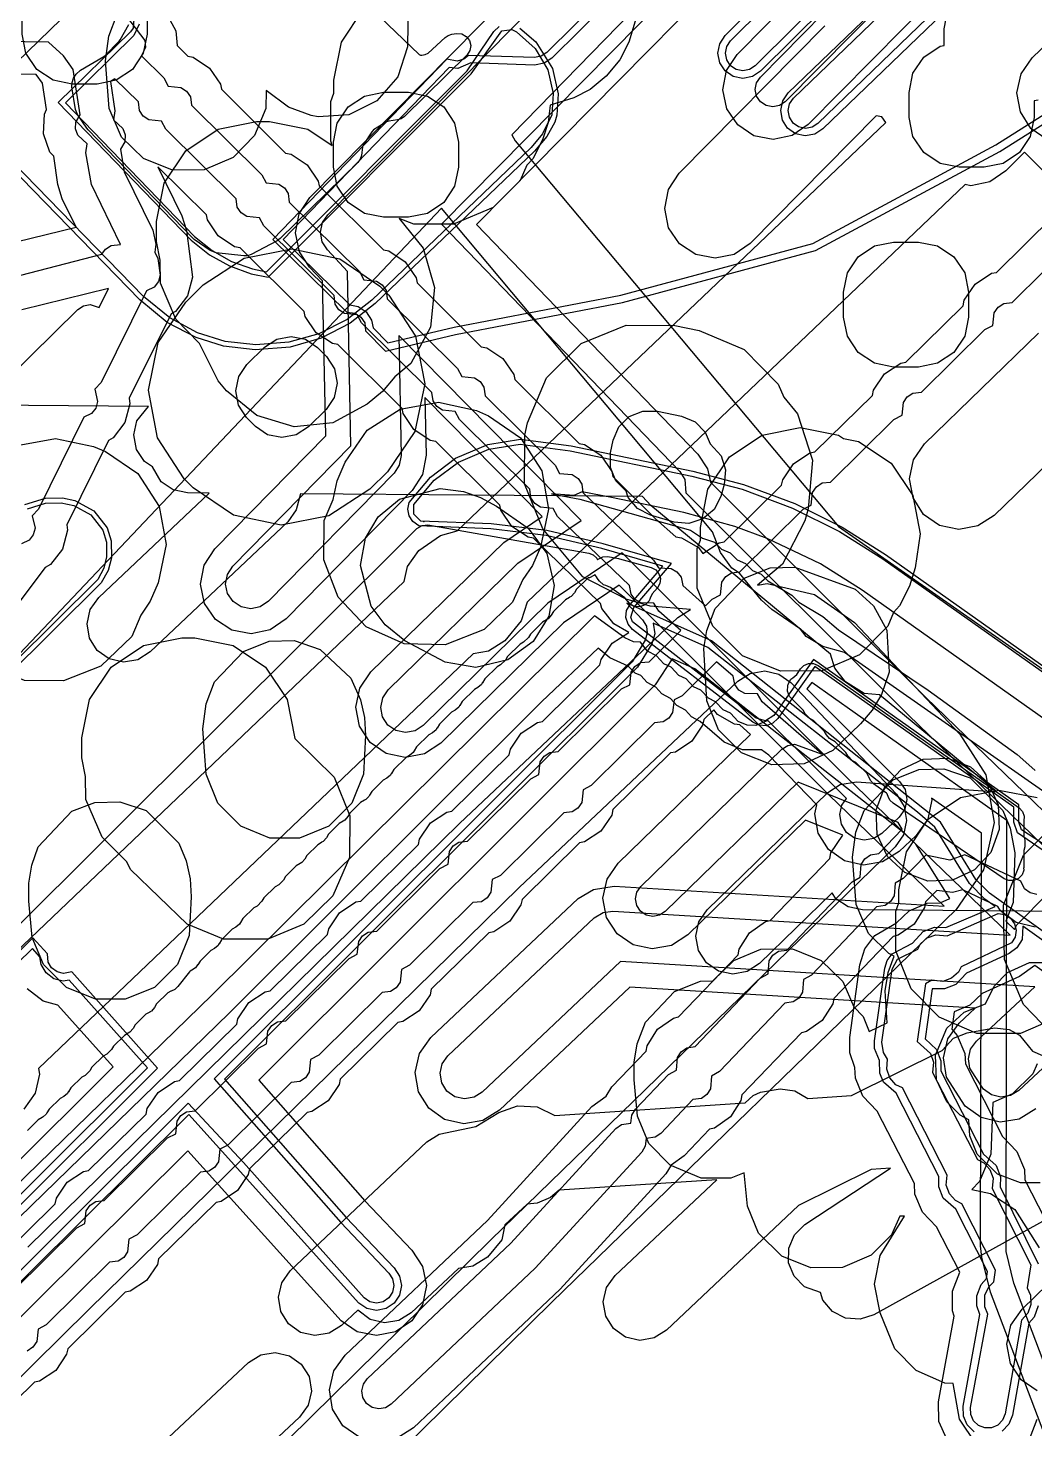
# Model space of a CAD drawing. Header units: metres. Extents: x -2677 to -840, y 169 to 1487.
# Drawn here: x -2074.2 to -2033.9, y 435 to 491.1 of the extents above; entities that cross this region are included whole.
import ezdxf

# ---------------------------------------------------------------- set-up
doc = ezdxf.new("R2010")
doc.units = ezdxf.units.M
for name, color, linetype in [('AI_GREENING_EXCLUSIONS', 1, 'Continuous'), ('AI_GREENING_LAWN', 82, 'Continuous'), ('AI_GREENING_REJECTED', 6, 'Continuous')]:
    doc.layers.add(name, color=color, linetype=linetype)

msp = doc.modelspace()

# ---------------------------------------------------------------- linework, layer by layer
at = {"layer": 'AI_GREENING_EXCLUSIONS'}
for points in [[(-2054.558, 491.052), (-2053.909, 490.501), (-2053.244, 489.434), (-2053.017, 488.412), (-2053.067, 487.561), (-2053.145, 487.281), (-2053.472, 486.711), (-2053.961, 486.122), (-2060.343, 480.018), (-2061.344, 479.231), (-2062.506, 478.632), (-2063.741, 478.276), (-2065.143, 478.165), (-2066.409, 478.317), (-2067.507, 478.658), (-2068.661, 479.267), (-2069.754, 480.165), (-2080.195, 490.888), (-2103.133, 514.133)], [(-2030.941, 511.329), (-2054.872, 486.774), (-2054.743, 486.541), (-2041.796, 471.094), (-2013.255, 451.152), (-2012.295, 450.651), (-2012.077, 450.359), (-2009.747, 448.689), (-2009.402, 448.577), (-2008.585, 447.788), (-2001.894, 442.821), (-2000.994, 442.299), (-2000.814, 442.037), (-1980.006, 427.704)], [(-2030.941, 511.329), (-2054.872, 486.774), (-2054.743, 486.541), (-2041.796, 471.094), (-2013.255, 451.152), (-2012.295, 450.651), (-2012.077, 450.359), (-2009.747, 448.689), (-2009.402, 448.577), (-2008.585, 447.788), (-2001.894, 442.821), (-2000.994, 442.299), (-2000.814, 442.037), (-1980.006, 427.704)], [(-2033.899, 447.785), (-2034.563, 447.375), (-2035.333, 447.25), (-2036.093, 447.43), (-2036.725, 447.887), (-2037.475, 449.054), (-2037.599, 449.825), (-2037.42, 450.584), (-2036.963, 451.217), (-2036.327, 451.809), (-2050.151, 452.65), (-2055.369, 447.725), (-2056.03, 447.311), (-2056.8, 447.181), (-2057.561, 447.355), (-2058.197, 447.807), (-2058.611, 448.468), (-2058.741, 449.238), (-2058.567, 449.998), (-2058.115, 450.634), (-2052.22, 456.197), (-2051.606, 456.568), (-2050.772, 456.696), (-2037.567, 455.892), (-2042.168, 460.343), (-2050.58, 468.747), (-2052.801, 467.245), (-2057.719, 462.419), (-2058.371, 461.992), (-2059.138, 461.847), (-2059.902, 462.006), (-2060.547, 462.446), (-2060.974, 463.098), (-2061.119, 463.865), (-2060.96, 464.629), (-2060.52, 465.274), (-2055.192, 470.457), (-2053.658, 471.494), (-2058.352, 476.254), (-2058.307, 473.947), (-2058.451, 473.181), (-2058.451, 473.181), (-2058.865, 472.541), (-2063.902, 467.402), (-2064.546, 466.962), (-2065.31, 466.802), (-2066.077, 466.947), (-2066.73, 467.374), (-2067.17, 468.018), (-2067.33, 468.782), (-2067.186, 469.549), (-2066.759, 470.202), (-2062.323, 474.728), (-2062.444, 480.934), (-2062.966, 481.472), (-2063.373, 482.088), (-2063.53, 482.852), (-2063.383, 483.619), (-2062.953, 484.27), (-2046.017, 501.43)], [(-2031.502, 451.381), (-2034.58, 448.517), (-2034.912, 448.312), (-2035.297, 448.25), (-2035.677, 448.34), (-2035.993, 448.568), (-2036.333, 449.072), (-2036.538, 449.404), (-2036.6, 449.789), (-2036.51, 450.168), (-2036.282, 450.485), (-2033.938, 452.666), (-2050.522, 453.675), (-2056.056, 448.453), (-2056.386, 448.245), (-2056.771, 448.18), (-2057.151, 448.267), (-2057.469, 448.494), (-2057.677, 448.824), (-2057.742, 449.209), (-2057.654, 449.589), (-2057.428, 449.907), (-2051.58, 455.427), (-2051.22, 455.645), (-2050.833, 455.697), (-2034.927, 454.73), (-2041.461, 461.05), (-2050.457, 470.037), (-2053.436, 468.023), (-2058.419, 463.133), (-2058.745, 462.919), (-2059.129, 462.847), (-2059.511, 462.926), (-2059.833, 463.146), (-2060.047, 463.472), (-2060.119, 463.856), (-2060.04, 464.238), (-2059.82, 464.56), (-2054.632, 469.629), (-2052.101, 471.34), (-2059.4, 478.742), (-2059.307, 473.937), (-2059.379, 473.554), (-2059.379, 473.554), (-2059.586, 473.234), (-2064.616, 468.102), (-2064.938, 467.882), (-2065.32, 467.802), (-2065.704, 467.874), (-2066.03, 468.088), (-2066.25, 468.41), (-2066.33, 468.792), (-2066.258, 469.175), (-2066.044, 469.502), (-2061.315, 474.328), (-2061.451, 481.309), (-2062.248, 482.168), (-2062.46, 482.496), (-2062.53, 482.88), (-2062.448, 483.261), (-2062.242, 483.567), (-2045.316, 500.717)], [(-2041.837, 499.247), (-2057.69, 483.195), (-2048.153, 473.302), (-2047.942, 472.974), (-2047.906, 472.437), (-2039.002, 463.541), (-2029.928, 454.764), (-1999.29, 423.868)], [(-2037.189, 497.004), (-2044.922, 489.327), (-2045.247, 489.112), (-2045.63, 489.037), (-2046.013, 489.115), (-2046.336, 489.333), (-2046.552, 489.658), (-2046.627, 490.041), (-2046.549, 490.423), (-2046.331, 490.747), (-2038.324, 498.696)], [(-2041.41, 498.256), (-2056.293, 483.187), (-2047.433, 473.996), (-2047.041, 473.41), (-2046.921, 472.866), (-2038.301, 464.254), (-2029.217, 455.468), (-1998.58, 424.572)], [(-2037.318, 497.299), (-2045.134, 489.54), (-2045.361, 489.389), (-2045.629, 489.337), (-2045.897, 489.391), (-2046.123, 489.544), (-2046.274, 489.772), (-2046.327, 490.04), (-2046.272, 490.307), (-2046.12, 490.534), (-2038.113, 498.483)], [(-2035.89, 496.243), (-2043.931, 488.101), (-2044.157, 487.948), (-2044.425, 487.893), (-2044.693, 487.944), (-2044.921, 488.095), (-2045.074, 488.321), (-2045.129, 488.588), (-2045.077, 488.857), (-2044.927, 489.085), (-2042.393, 491.651)], [(-2034.83, 494.33), (-2042.42, 487.013), (-2042.748, 486.802), (-2043.132, 486.733), (-2043.513, 486.816), (-2043.834, 487.039), (-2044.044, 487.367), (-2044.113, 487.751), (-2044.03, 488.133), (-2043.808, 488.453), (-2035.879, 496.096)], [(-2034.936, 494.644), (-2042.628, 487.229), (-2042.858, 487.081), (-2043.126, 487.033), (-2043.393, 487.091), (-2043.618, 487.247), (-2043.765, 487.477), (-2043.814, 487.746), (-2043.755, 488.013), (-2043.599, 488.237), (-2035.671, 495.88)], [(-2035.403, 494.886), (-2043.006, 487.187), (-2043.652, 486.75), (-2044.417, 486.593), (-2045.183, 486.74), (-2045.834, 487.17), (-2046.272, 487.816), (-2046.429, 488.58), (-2046.282, 489.347), (-2045.852, 489.998), (-2043.504, 492.376)], [(-2026.183, 491.888), (-2031.271, 486.982), (-2031.928, 486.561), (-2032.696, 486.423), (-2033.459, 486.589), (-2034.099, 487.034), (-2034.521, 487.691), (-2034.659, 488.459), (-2034.493, 489.221), (-2034.047, 489.862), (-2029.466, 494.279)], [(-2050.162, 493.354), (-2053.466, 490.074), (-2053.694, 489.923), (-2053.962, 489.871), (-2056.608, 489.958), (-2056.798, 489.805), (-2057.061, 489.728), (-2057.478, 489.804), (-2064.442, 482.584), (-2061.47, 479.674), (-2061.137, 479.631), (-2060.911, 479.476), (-2060.762, 479.248), (-2060.723, 478.926), (-2059.926, 478.112), (-2057.122, 478.778), (-2050.445, 480.067), (-2042.713, 482.146), (-2035.348, 486.115), (-2028.903, 490.184), (-2024.878, 493.507)], [(-2049.951, 493.141), (-2053.276, 489.84), (-2053.58, 489.645), (-2053.963, 489.571), (-2056.516, 489.655), (-2057.034, 489.43), (-2057.385, 489.468), (-2064.019, 482.59), (-2061.35, 479.976), (-2061.019, 479.906), (-2060.697, 479.686), (-2060.483, 479.359), (-2060.426, 479.052), (-2059.831, 478.443), (-2057.179, 479.073), (-2050.512, 480.359), (-2042.824, 482.426), (-2035.499, 486.375), (-2029.08, 490.428), (-2025.614, 493.288)], [(-2059.018, 492.076), (-2059.051, 490.294), (-2059.441, 489.103), (-2060.271, 488.143), (-2061.396, 487.583), (-2062.618, 487.495), (-2062.909, 487.544), (-2063.809, 487.885), (-2064.704, 488.556), (-2064.721, 487.834), (-2065.174, 486.75), (-2066.029, 485.873), (-2067.18, 485.375), (-2068.449, 485.358), (-2069.614, 485.828), (-2070.491, 486.683), (-2070.989, 487.834), (-2071.134, 489.734), (-2071.004, 490.732), (-2070.665, 491.607)], [(-2070.002, 491.406), (-2070.028, 491.048), (-2070.134, 490.899), (-2073.026, 488.068), (-2067.708, 482.559), (-2066.977, 481.978), (-2066.174, 481.528), (-2065.309, 481.212), (-2064.62, 481.079), (-2056.503, 489.213), (-2055.274, 490.944), (-2054.87, 490.999), (-2054.687, 490.9), (-2053.937, 490.231), (-2053.438, 489.384), (-2053.217, 488.424), (-2053.267, 487.573), (-2053.641, 486.818), (-2054.1, 486.266), (-2060.481, 480.162), (-2061.467, 479.388), (-2062.596, 478.811), (-2063.795, 478.469), (-2065.121, 478.363), (-2066.349, 478.508), (-2067.448, 478.849), (-2068.565, 479.443), (-2069.611, 480.305), (-2080.053, 491.028)], [(-2080.04, 484.494), (-2072.475, 491.827)], [(-2069.47, 491.81), (-2069.47, 490.81), (-2069.622, 490.045), (-2070.056, 489.396), (-2070.705, 488.962), (-2071.47, 488.81), (-2072.47, 488.81), (-2073.235, 488.962), (-2073.884, 489.396), (-2074.318, 490.045), (-2074.47, 490.81), (-2074.47, 491.81)], [(-2070.505, 491.789), (-2069.567, 490.558), (-2069.54, 490.287), (-2069.691, 489.938), (-2068.796, 489.052), (-2068.623, 488.728), (-2068.116, 488.677), (-2067.889, 488.527), (-2067.736, 488.3), (-2067.695, 487.962), (-2064.88, 485.176), (-2064.707, 484.851), (-2064.2, 484.801), (-2063.972, 484.65), (-2063.82, 484.424), (-2063.779, 484.085), (-2060.964, 481.3), (-2060.791, 480.975), (-2060.284, 480.924), (-2060.056, 480.774), (-2059.903, 480.548), (-2059.862, 480.209), (-2057.048, 477.423), (-2056.875, 477.099), (-2056.368, 477.048), (-2056.14, 476.897), (-2055.987, 476.671), (-2055.946, 476.333), (-2053.132, 473.547), (-2052.959, 473.222), (-2052.452, 473.172), (-2052.224, 473.021), (-2052.071, 472.795), (-2052.03, 472.456), (-2049.202, 469.749), (-2049.009, 469.436), (-2048.5, 469.416), (-2048.263, 469.28), (-2048.097, 469.063), (-2048.035, 468.728), (-2047.117, 467.924), (-2046.849, 468.189), (-2046.522, 468.359), (-2046.467, 468.865), (-2046.314, 469.092), (-2046.086, 469.242), (-2045.747, 469.279), (-2043.215, 471.785), (-2042.889, 471.954), (-2042.833, 472.461), (-2042.68, 472.687), (-2042.452, 472.838), (-2042.113, 472.875), (-2039.581, 475.38), (-2039.255, 475.55), (-2039.199, 476.056), (-2039.046, 476.283), (-2038.818, 476.433), (-2038.48, 476.471), (-2035.948, 478.976), (-2035.622, 479.145), (-2035.566, 479.652), (-2035.413, 479.878), (-2035.185, 480.029), (-2034.846, 480.066), (-2032.314, 482.571)], [(-2049.936, 491.325), (-2050.184, 490.48), (-2050.556, 489.777), (-2051.1, 489.123), (-2051.743, 488.59), (-2052.397, 488.255), (-2053.342, 487.97), (-2053.416, 487.267), (-2053.628, 486.612), (-2054.021, 485.822), (-2054.27, 485.555), (-2054.542, 484.942), (-2055.622, 483.862), (-2057.208, 483.199), (-2058.792, 483.199), (-2059.386, 483.431), (-2058.426, 482.244), (-2057.965, 480.669), (-2058.132, 479.074), (-2058.911, 477.627), (-2059.561, 477.09), (-2060.044, 476.498), (-2060.662, 475.987), (-2062.036, 475.247), (-2063.589, 475.089), (-2065.084, 475.538), (-2066.293, 476.524), (-2066.622, 476.93), (-2067.374, 478.426), (-2068.323, 479.395), (-2068.927, 480.84), (-2068.943, 481.76), (-2069.092, 482.51), (-2069.092, 483.312), (-2068.788, 484.843), (-2067.92, 486.14), (-2066.623, 487.008), (-2066.623, 487.008), (-2065.092, 487.312), (-2064.57, 487.307), (-2063.039, 487.003), (-2062.063, 486.35), (-2062.121, 486.528), (-2062.121, 488.112), (-2061.997, 488.448), (-2061.997, 488.961), (-2061.693, 490.492), (-2060.825, 491.789)], [(-2068.706, 491.644), (-2068.322, 490.934), (-2068.266, 490.356), (-2067.846, 489.924), (-2067.625, 489.881), (-2066.974, 489.45), (-2066.537, 488.804), (-2066.497, 488.605), (-2063.93, 486.047), (-2063.709, 486.004), (-2063.058, 485.574), (-2062.621, 484.927), (-2062.58, 484.729), (-2060.014, 482.171), (-2059.793, 482.128), (-2059.142, 481.698), (-2058.705, 481.051), (-2058.664, 480.852), (-2056.098, 478.294), (-2055.877, 478.252), (-2055.226, 477.821), (-2054.789, 477.175), (-2054.748, 476.976), (-2052.182, 474.418), (-2051.961, 474.375), (-2051.309, 473.945), (-2050.873, 473.298), (-2050.832, 473.1), (-2049.119, 471.404), (-2048.307, 470.677), (-2048.083, 470.647), (-2047.407, 470.258), (-2047.223, 470.019), (-2046.577, 470.446), (-2046.378, 470.484), (-2044.076, 472.744), (-2044.031, 472.965), (-2043.594, 473.611), (-2042.943, 474.041), (-2042.744, 474.08), (-2040.443, 476.339), (-2040.398, 476.56), (-2039.961, 477.207), (-2039.31, 477.637), (-2039.11, 477.675), (-2036.809, 479.935), (-2036.764, 480.156), (-2036.327, 480.802), (-2035.676, 481.232), (-2035.477, 481.271), (-2033.175, 483.53)], [(-2033.805, 488.17), (-2033.97, 488.137), (-2033.97, 487.476), (-2034.122, 486.711), (-2034.556, 486.062), (-2035.205, 485.628), (-2035.97, 485.476), (-2036.97, 485.476), (-2037.735, 485.628), (-2038.384, 486.062), (-2038.818, 486.711), (-2038.97, 487.476), (-2038.97, 488.476), (-2038.818, 489.241), (-2038.384, 489.89), (-2037.735, 490.324), (-2037.57, 490.357), (-2037.57, 491.018), (-2037.418, 491.783)], [(-2076.503, 452.367), (-2059.18, 468.892), (-2059.045, 469.498), (-2058.596, 470.136), (-2057.726, 470.736), (-2057.057, 470.917), (-2039.908, 487.275), (-2040.06, 487.495), (-2040.287, 487.535), (-2045.331, 482.428), (-2045.977, 481.99), (-2046.741, 481.833), (-2047.508, 481.981), (-2048.159, 482.41), (-2048.597, 483.056), (-2048.754, 483.821), (-2048.606, 484.587), (-2048.177, 485.239), (-2042.342, 491.136)], [(-2069.782, 491.21), (-2069.996, 490.755), (-2072.741, 488.06), (-2067.573, 482.708), (-2066.865, 482.145), (-2066.09, 481.71), (-2065.256, 481.405), (-2064.687, 481.296), (-2056.658, 489.341), (-2055.59, 490.912), (-2055.379, 491.114)], [(-2075.247, 480.971), (-2071.275, 482), (-2071.133, 482.198), (-2070.902, 482.343), (-2070.538, 482.385), (-2071.698, 484.781), (-2071.921, 486.049), (-2071.866, 486.413), (-2072.241, 486.757), (-2072.334, 487.014), (-2072.321, 487.287), (-2072.151, 487.582), (-2072.422, 489.395), (-2072.809, 489.945), (-2073.419, 490.49), (-2084.744, 490.651)], [(-2075.309, 482.349), (-2072.312, 483.084), (-2072.865, 484.207), (-2073.048, 484.794), (-2073.204, 485.92), (-2073.356, 486.087), (-2073.619, 486.821), (-2073.582, 487.601), (-2073.496, 487.784), (-2073.655, 488.848), (-2073.906, 489.197), (-2084.763, 489.351)], [(-2074.816, 440.515), (-2072.284, 443.021), (-2071.958, 443.19), (-2071.902, 443.697), (-2071.749, 443.923), (-2071.521, 444.074), (-2071.182, 444.111), (-2068.651, 446.616), (-2068.324, 446.786), (-2068.268, 447.292), (-2068.115, 447.519), (-2067.888, 447.669), (-2067.549, 447.706), (-2065.017, 450.212), (-2064.691, 450.381), (-2064.635, 450.888), (-2064.482, 451.114), (-2064.254, 451.265), (-2063.915, 451.302), (-2061.383, 453.807), (-2061.057, 453.977), (-2061.001, 454.483), (-2060.848, 454.71), (-2060.62, 454.86), (-2060.281, 454.897), (-2057.75, 457.403), (-2057.423, 457.572), (-2057.367, 458.079), (-2057.215, 458.305), (-2056.987, 458.456), (-2056.648, 458.493), (-2054.116, 460.998), (-2053.79, 461.168), (-2053.734, 461.674), (-2053.581, 461.901), (-2053.353, 462.051), (-2053.014, 462.088), (-2050.482, 464.594), (-2050.156, 464.763), (-2050.1, 465.27), (-2049.947, 465.496), (-2049.719, 465.647), (-2049.381, 465.684), (-2048.114, 466.937), (-2048.995, 467.707), (-2049.187, 468.021), (-2049.696, 468.04), (-2049.933, 468.176), (-2050.1, 468.393), (-2050.161, 468.728), (-2053.051, 471.497), (-2053.224, 471.821), (-2053.731, 471.872), (-2053.958, 472.022), (-2054.111, 472.249), (-2054.152, 472.587), (-2056.967, 475.373), (-2057.14, 475.697), (-2057.647, 475.748), (-2057.875, 475.899), (-2058.027, 476.125), (-2058.068, 476.463), (-2060.883, 479.249), (-2061.056, 479.574), (-2061.563, 479.624), (-2061.791, 479.775), (-2061.944, 480.001), (-2061.985, 480.34), (-2064.799, 483.126), (-2064.972, 483.45), (-2065.479, 483.501), (-2065.707, 483.651), (-2065.86, 483.878), (-2065.901, 484.216), (-2068.715, 487.002), (-2068.888, 487.326), (-2069.395, 487.377), (-2069.623, 487.528), (-2069.776, 487.754), (-2069.817, 488.092), (-2070.758, 489.024), (-2070.934, 488.908), (-2070.759, 487.74), (-2070.815, 487.376), (-2070.439, 487.032), (-2070.346, 486.775), (-2070.36, 486.502), (-2070.529, 486.207), (-2070.394, 485.301), (-2069.242, 482.959), (-2069.124, 482.401), (-2069.16, 482.079), (-2069.04, 481.827), (-2068.948, 481.164), (-2069.019, 480.9), (-2069.186, 480.683), (-2069.494, 480.537), (-2071.311, 476.861), (-2071.564, 476.594), (-2071.452, 476.097), (-2071.523, 475.833), (-2071.689, 475.617), (-2071.997, 475.471), (-2073.814, 471.794), (-2074.068, 471.528), (-2073.956, 471.031), (-2074.026, 470.767), (-2074.193, 470.551), (-2074.501, 470.405)], [(-2031.26, 483.008), (-2034.357, 486.085), (-2035.097, 485.335), (-2035.741, 484.898), (-2036.505, 484.74), (-2036.727, 484.782), (-2054.256, 468.06), (-2054.501, 467.325), (-2055.146, 466.52), (-2055.805, 466.102), (-2056.422, 465.994), (-2073.819, 449.399), (-2073.781, 449.171), (-2073.955, 448.41), (-2074.407, 447.774)], [(-2075.447, 441.72), (-2073.146, 443.98), (-2073.1, 444.201), (-2072.663, 444.847), (-2072.012, 445.277), (-2071.813, 445.316), (-2069.512, 447.575), (-2069.467, 447.796), (-2069.03, 448.443), (-2068.379, 448.873), (-2068.179, 448.911), (-2065.878, 451.171), (-2065.833, 451.392), (-2065.396, 452.038), (-2064.745, 452.468), (-2064.546, 452.507), (-2062.245, 454.766), (-2062.2, 454.987), (-2061.763, 455.634), (-2061.111, 456.064), (-2060.912, 456.102), (-2058.611, 458.362), (-2058.566, 458.583), (-2058.129, 459.229), (-2057.478, 459.659), (-2057.279, 459.698), (-2054.977, 461.957), (-2054.932, 462.178), (-2054.495, 462.825), (-2053.844, 463.255), (-2053.645, 463.293), (-2051.344, 465.553), (-2051.299, 465.774), (-2050.862, 466.42), (-2050.192, 466.854), (-2050.789, 467.198), (-2051.265, 467.817), (-2051.318, 468.013), (-2054.001, 470.625), (-2054.222, 470.668), (-2054.873, 471.098), (-2055.31, 471.745), (-2055.35, 471.944), (-2057.917, 474.502), (-2058.138, 474.545), (-2058.789, 474.975), (-2059.226, 475.621), (-2059.267, 475.82), (-2061.833, 478.378), (-2062.054, 478.421), (-2062.705, 478.851), (-2063.142, 479.498), (-2063.183, 479.697), (-2065.749, 482.254), (-2065.97, 482.297), (-2066.621, 482.727), (-2067.058, 483.374), (-2067.099, 483.573), (-2069.04, 485.494), (-2068.075, 483.533), (-2067.893, 482.95), (-2067.651, 481.077), (-2067.854, 480.324), (-2068.329, 479.705), (-2068.505, 479.604), (-2070.184, 476.234), (-2070.155, 476.011), (-2070.357, 475.258), (-2070.833, 474.639), (-2071.009, 474.537), (-2072.688, 471.168), (-2072.658, 470.945), (-2072.861, 470.191), (-2073.337, 469.572), (-2073.546, 469.452), (-2076.029, 466.176)], [(-2015.432, 447.794), (-2041.555, 466.046), (-2042.424, 466.29), (-2043.095, 466.689), (-2043.313, 466.981), (-2044.463, 467.772), (-2044.877, 468.152), (-2045.76, 469.23), (-2046.068, 469.422), (-2046.523, 470.056), (-2046.84, 470.884), (-2057.693, 483.834), (-2085.056, 454.941)], [(-2015.432, 447.794), (-2041.555, 466.046), (-2042.424, 466.29), (-2043.095, 466.689), (-2043.313, 466.981), (-2044.463, 467.772), (-2044.877, 468.152), (-2045.76, 469.23), (-2046.068, 469.422), (-2046.523, 470.056), (-2046.84, 470.884), (-2057.693, 483.834), (-2085.056, 454.941)], [(-2077.884, 474.235), (-2072.244, 479.786), (-2072.016, 479.935), (-2071.748, 479.986), (-2071.387, 479.867), (-2071.014, 480.622), (-2074.479, 479.773)], [(-2074.242, 442.249), (-2056.962, 459.206), (-2048.227, 467.45), (-2047.721, 467.767), (-2049.341, 467.905), (-2050.293, 468.181), (-2052.025, 469.079), (-2053.627, 470.996), (-2054.361, 472.799), (-2054.35, 474.75), (-2054.248, 475.251), (-2053.49, 477.049), (-2052.104, 478.418), (-2050.298, 479.154), (-2048.347, 479.143), (-2047.375, 478.944), (-2045.572, 478.182), (-2044.207, 476.798), (-2043.993, 476.275), (-2043.434, 475.612), (-2042.843, 473.75), (-2043.008, 471.809), (-2043.15, 471.319), (-2044.046, 469.589), (-2045.046, 468.745), (-2044.653, 468.812), (-2042.753, 468.378), (-2041.163, 467.25), (-2036.939, 462.784), (-2035.908, 461.148), (-2035.575, 459.244), (-2035.989, 457.356), (-2037.089, 455.766), (-2053.27, 440.036), (-2073.987, 419.632)], [(-2030.838, 476.13), (-2035.564, 471.54), (-2036.219, 471.116), (-2036.987, 470.975), (-2037.75, 471.139), (-2038.392, 471.582), (-2038.816, 472.237), (-2038.957, 473.005), (-2038.794, 473.768), (-2038.351, 474.41), (-2033.794, 478.834)], [(-2029.592, 455.662), (-2040.843, 455.747), (-2041.416, 455.865), (-2041.9, 456.194), (-2042.054, 456.429), (-2044.962, 453.602), (-2045.453, 453.283), (-2046.029, 453.177), (-2046.601, 453.3), (-2047.083, 453.632), (-2047.402, 454.123), (-2047.508, 454.698), (-2047.385, 455.271), (-2047.053, 455.753), (-2042.225, 460.447), (-2041.734, 460.765), (-2041.075, 460.867), (-2035.463, 460.475), (-2040.152, 464.355), (-2040.767, 464.405), (-2041.52, 464.88), (-2041.949, 465.419), (-2042.117, 465.981), (-2049.314, 471.935), (-2049.637, 472.303), (-2063.327, 472.406), (-2063.503, 471.762), (-2063.842, 471.285), (-2069.342, 466.075), (-2069.837, 465.763), (-2070.414, 465.665), (-2070.985, 465.794), (-2071.463, 466.133), (-2071.775, 466.628), (-2071.873, 467.205), (-2071.743, 467.776), (-2071.405, 468.253), (-2066.991, 472.433), (-2067.856, 472.44), (-2068.429, 472.558), (-2068.913, 472.887), (-2069.255, 473.482), (-2069.569, 473.695), (-2069.891, 474.184), (-2070, 474.759), (-2069.882, 475.332), (-2069.419, 475.905), (-2075.834, 475.953)], [(-2032.874, 457.615), (-2034.635, 458.829), (-2034.78, 459.259), (-2034.777, 459.855), (-2042.75, 465.495), (-2044.223, 463.41), (-2044.428, 463.218), (-2044.691, 463.122), (-2044.97, 463.136), (-2044.97, 463.136), (-2045.222, 463.259), (-2050.038, 466.969), (-2050.222, 467.183), (-2050.307, 467.451), (-2050.279, 467.732), (-2050.142, 467.978), (-2048.832, 469.511), (-2051.267, 470.209), (-2053.504, 470.738), (-2055.708, 470.999), (-2058.589, 471.128), (-2058.837, 471.296), (-2058.982, 471.523), (-2059.031, 471.788), (-2058.976, 472.052), (-2058.128, 473.077), (-2057.124, 473.828), (-2055.828, 474.383), (-2054.52, 474.587), (-2052.498, 474.323), (-2047.623, 473.31), (-2045.602, 472.782), (-2043.551, 472.013), (-2041.656, 471.067), (-2039.921, 469.971), (-1987.935, 433.181)], [(-2032.569, 457.705), (-2034.476, 458.951), (-2034.58, 459.258), (-2034.576, 459.958), (-2042.798, 465.774), (-2044.387, 463.525), (-2044.72, 463.32), (-2045.1, 463.418), (-2050.047, 467.28), (-2050.108, 467.472), (-2050.108, 467.472), (-2049.99, 467.849), (-2048.483, 469.612), (-2051.215, 470.402), (-2053.469, 470.935), (-2055.697, 471.199), (-2058.515, 471.314), (-2058.796, 471.596), (-2058.792, 471.974), (-2057.977, 472.945), (-2057.006, 473.666), (-2055.793, 474.186), (-2054.545, 474.389), (-2052.539, 474.127), (-2047.663, 473.115), (-2045.653, 472.589), (-2043.64, 471.834), (-2041.763, 470.898), (-2040.028, 469.802), (-1988.05, 433.018)], [(-2028.201, 459.598), (-2040.851, 468.548), (-2042.521, 469.603), (-2044.651, 470.614), (-2045.952, 471.102), (-2047.994, 471.651), (-2050.878, 472.25), (-2052.051, 472.478), (-2052.393, 472.336), (-2053.291, 472.398), (-2052.149, 472.193), (-2047.716, 470.946), (-2047.248, 470.628), (-2046.763, 470.474), (-2046.477, 470.19), (-2046.133, 470.041), (-2045.859, 469.765), (-2045.514, 469.616), (-2045.241, 469.34), (-2044.896, 469.191), (-2044.622, 468.916), (-2043.66, 468.342), (-2043.386, 468.066), (-2042.424, 467.492), (-2041.796, 466.953), (-2038.207, 464.547), (-2034.652, 461.963), (-2033.939, 461.345), (-2033.923, 461.334)], [(-2074.253, 471.806), (-2073.533, 472.032), (-2072.904, 472.044), (-2072.408, 471.936), (-2072.408, 471.936), (-2071.721, 471.564), (-2071.241, 470.946), (-2071.099, 470.468), (-2071.089, 469.88), (-2071.204, 469.422), (-2071.448, 468.972), (-2084.92, 455.617)], [(-2074.36, 471.975), (-2073.542, 472.232), (-2072.862, 472.24), (-2072.366, 472.132), (-2072.366, 472.132), (-2071.603, 471.726), (-2071.069, 471.048), (-2070.905, 470.518), (-2070.894, 469.837), (-2071.025, 469.334), (-2071.303, 468.835), (-2084.779, 455.475)], [(-2003.256, 433.181), (-2035.761, 456.42), (-2036.307, 456.96), (-2037.721, 459.258), (-2046.875, 466.516), (-2050.266, 468.025), (-2049.64, 467.361), (-2049.489, 467.111), (-2049.452, 466.821), (-2049.538, 466.541), (-2050.05, 465.673), (-2066.787, 448.987), (-2061.722, 443.234), (-2059.795, 441.203), (-2059.644, 440.975), (-2059.59, 440.708), (-2059.644, 440.44), (-2059.796, 440.213), (-2060.023, 440.061), (-2060.291, 440.008), (-2060.558, 440.061), (-2060.786, 440.213), (-2065.605, 445.633), (-2067.832, 448.015), (-2087.881, 428.016)], [(-2036.365, 434.854), (-2036.645, 435.125), (-2036.801, 435.483), (-2036.808, 435.873), (-2036.14, 439.554), (-2036.261, 439.895), (-2036.261, 440.291), (-2036.091, 440.749), (-2035.882, 440.984), (-2035.834, 441.275), (-2037.105, 443.761), (-2037.611, 444.207), (-2037.781, 444.666), (-2037.78, 445.07), (-2039.486, 448.404), (-2039.992, 448.85), (-2040.143, 449.211), (-2040.161, 449.713), (-2040.356, 450.194), (-2040.36, 450.5), (-2039.95, 453.41), (-2039.85, 453.726), (-2039.651, 453.993), (-2038.842, 454.42), (-2038.416, 454.878), (-2037.958, 455.049), (-2037.499, 455.036), (-2035.522, 455.88), (-2035.936, 456.176), (-2036.562, 456.803), (-2037.949, 459.056), (-2038.636, 459.664), (-2047.032, 466.258), (-2049.218, 467.23), (-2049.153, 466.795), (-2049.275, 466.395), (-2049.838, 465.461), (-2066.374, 448.975), (-2061.498, 443.434), (-2059.583, 441.415), (-2059.366, 441.09), (-2059.29, 440.707), (-2059.367, 440.325), (-2059.584, 440), (-2059.908, 439.784), (-2060.291, 439.708), (-2060.673, 439.784), (-2060.998, 440.001), (-2067.793, 447.56), (-2084.811, 430.664)], [(-2032.393, 434.511), (-2034.783, 440.799), (-2035.089, 442.071), (-2035.065, 459.324), (-2042.87, 464.845), (-2043.072, 464.591), (-2039.353, 460.893), (-2039.132, 460.562), (-2039.058, 460.172), (-2039.142, 459.783), (-2039.371, 459.458), (-2040.059, 458.807), (-2040.389, 458.599), (-2040.774, 458.534), (-2041.154, 458.62), (-2041.472, 458.846), (-2041.68, 459.176), (-2041.746, 459.561), (-2041.659, 459.942), (-2041.472, 460.204), (-2044.622, 463.323), (-2045.109, 463.123), (-2045.448, 463.138), (-2045.809, 463.289), (-2046.122, 463.623), (-2046.415, 463.757), (-2046.715, 464.083), (-2047.007, 464.217), (-2047.308, 464.542), (-2047.6, 464.677), (-2047.9, 465.002), (-2048.193, 465.136), (-2048.493, 465.462), (-2048.785, 465.596), (-2049.085, 465.921), (-2049.437, 466.104), (-2049.718, 466.469), (-2050.002, 466.481), (-2050.356, 466.644), (-2051.566, 467.524), (-2066.871, 452.341), (-2075.312, 444.131)], [(-2033.328, 434.156), (-2035.718, 440.443), (-2036.063, 441.843), (-2036.115, 442.297), (-2036.081, 458.818), (-2038.071, 460.225), (-2038.058, 460.159), (-2038.226, 459.382), (-2038.684, 458.731), (-2039.372, 458.08), (-2040.032, 457.665), (-2040.801, 457.534), (-2041.562, 457.708), (-2042.199, 458.159), (-2042.614, 458.82), (-2042.745, 459.589), (-2042.662, 459.953), (-2044.593, 461.943), (-2044.877, 462.155), (-2045.646, 462.158), (-2046.368, 462.46), (-2047.332, 463.287), (-2047.68, 463.475), (-2047.925, 463.746), (-2048.272, 463.935), (-2048.518, 464.206), (-2048.865, 464.394), (-2049.11, 464.666), (-2049.458, 464.854), (-2049.703, 465.125), (-2049.937, 465.227), (-2050.219, 465.508), (-2050.945, 465.836), (-2051.411, 466.228), (-2053.67, 464.091), (-2066.171, 451.627), (-2074.607, 443.42)], [(-2037.467, 434.555), (-2037.778, 435.27), (-2037.792, 436.051), (-2037.173, 439.483), (-2037.242, 439.697), (-2037.242, 440.488), (-2036.945, 441.249), (-2037.87, 443.053), (-2038.44, 443.648), (-2038.742, 444.371), (-2038.761, 444.791), (-2040.251, 447.695), (-2040.821, 448.291), (-2041.123, 449.013), (-2041.143, 449.434), (-2041.342, 450.028), (-2041.35, 450.639), (-2040.94, 453.549), (-2040.74, 454.183), (-2040.342, 454.716), (-2039.475, 455.234), (-2038.975, 455.708), (-2038.253, 456.01), (-2037.735, 456.029), (-2037.347, 456.207), (-2038.708, 458.382), (-2039.257, 458.88), (-2047.554, 465.396), (-2048.462, 465.799), (-2049.132, 464.753), (-2064.998, 448.934), (-2060.752, 444.1), (-2058.876, 442.122), (-2058.442, 441.473), (-2058.29, 440.707), (-2058.443, 439.942), (-2058.877, 439.293), (-2059.526, 438.86), (-2060.291, 438.708), (-2061.056, 438.86), (-2061.705, 439.294), (-2067.835, 446.106), (-2084.105, 429.956)], [(-2033.865, 456.358), (-2034.13, 456.424), (-2034.35, 456.587), (-2034.501, 456.892), (-2036.746, 457.951), (-2037.343, 457.743), (-2038.307, 457.939), (-2039.204, 456.997), (-2039.525, 456.817), (-2039.566, 456.309), (-2039.712, 456.079), (-2039.936, 455.921), (-2040.273, 455.874), (-2042.881, 453.135), (-2043.202, 452.956), (-2043.242, 452.448), (-2043.389, 452.217), (-2043.612, 452.06), (-2043.949, 452.013), (-2046.557, 449.274), (-2046.878, 449.095), (-2046.919, 448.587), (-2047.065, 448.356), (-2047.288, 448.199), (-2047.626, 448.151), (-2048.912, 446.8), (-2049.135, 446.643), (-2049.501, 446.6), (-2049.532, 446.288), (-2049.674, 446.054), (-2053.935, 441.398), (-2059.696, 435.96), (-2059.928, 435.815), (-2060.197, 435.77), (-2060.463, 435.831), (-2060.686, 435.989), (-2060.831, 436.22), (-2060.876, 436.49), (-2060.815, 436.756), (-2060.657, 436.979), (-2054.915, 442.398), (-2050.707, 446.999), (-2050.487, 447.161), (-2050.106, 447.208), (-2050.072, 447.534), (-2049.926, 447.765), (-2048.605, 449.153), (-2048.284, 449.332), (-2048.243, 449.84), (-2048.097, 450.071), (-2047.874, 450.228), (-2047.536, 450.275), (-2044.929, 453.014), (-2044.608, 453.193), (-2044.567, 453.701), (-2044.421, 453.932), (-2044.198, 454.089), (-2043.86, 454.137), (-2041.253, 456.875), (-2040.932, 457.055), (-2040.891, 457.563), (-2040.745, 457.793), (-2040.522, 457.951), (-2040.184, 457.998), (-2039.248, 458.981), (-2039.413, 459.245), (-2043.413, 460.857), (-2048.736, 455.683), (-2048.965, 455.534), (-2049.234, 455.485), (-2049.501, 455.542), (-2049.726, 455.697), (-2049.874, 455.926), (-2049.924, 456.194), (-2049.867, 456.461), (-2049.712, 456.686), (-2044.062, 462.179), (-2043.833, 462.327), (-2043.565, 462.377), (-2042.446, 461.977), (-2044.848, 464.079), (-2045.041, 464.392), (-2045.55, 464.411), (-2045.786, 464.548), (-2045.953, 464.764), (-2046.015, 465.099), (-2046.681, 465.682), (-2048.054, 464.323), (-2048.381, 464.154), (-2048.437, 463.647), (-2048.59, 463.421), (-2048.817, 463.27), (-2049.156, 463.233), (-2051.691, 460.725), (-2052.017, 460.556), (-2052.073, 460.049), (-2052.226, 459.823), (-2052.454, 459.672), (-2052.792, 459.635), (-2055.327, 457.127), (-2055.653, 456.958), (-2055.709, 456.451), (-2055.862, 456.225), (-2056.09, 456.075), (-2056.428, 456.037), (-2058.963, 453.529), (-2059.289, 453.36), (-2059.345, 452.853), (-2059.498, 452.627), (-2059.726, 452.477), (-2060.065, 452.439), (-2062.599, 449.932), (-2062.925, 449.762), (-2062.981, 449.256), (-2063.134, 449.029), (-2063.362, 448.879), (-2063.701, 448.841), (-2066.235, 446.334), (-2066.561, 446.164), (-2066.617, 445.658), (-2066.77, 445.431), (-2066.998, 445.281), (-2067.337, 445.243), (-2069.871, 442.736), (-2070.197, 442.566), (-2070.253, 442.06), (-2070.406, 441.833), (-2070.634, 441.683), (-2070.973, 441.645), (-2073.507, 439.138), (-2073.833, 438.968), (-2073.889, 438.462), (-2074.042, 438.235), (-2074.27, 438.085)], [(-2102.457, 409.465), (-2071.795, 439.746), (-2054.581, 456.641), (-2045.825, 464.905), (-2045.329, 465.216), (-2044.752, 465.313), (-2044.182, 465.183), (-2043.705, 464.845), (-2039.483, 460.381), (-2039.174, 459.89), (-2039.074, 459.319), (-2039.199, 458.753), (-2039.528, 458.276), (-2055.716, 442.538), (-2076.446, 422.123)], [(-2060.995, 434.645), (-2061.631, 435.097), (-2062.046, 435.758), (-2062.176, 436.527), (-2062.002, 437.288), (-2061.549, 437.924), (-2055.842, 443.311), (-2051.666, 447.876), (-2051.103, 448.29), (-2050.868, 448.662), (-2049.495, 450.086), (-2049.456, 450.308), (-2049.039, 450.967), (-2048.401, 451.416), (-2048.203, 451.461), (-2045.819, 453.947), (-2045.78, 454.169), (-2045.363, 454.828), (-2044.725, 455.278), (-2044.527, 455.322), (-2042.142, 457.808), (-2042.104, 458.03), (-2041.623, 458.734), (-2043.114, 459.335), (-2047.83, 454.75), (-2048.485, 454.326), (-2049.252, 454.185), (-2050.015, 454.348), (-2050.658, 454.79), (-2051.082, 455.445), (-2051.224, 456.213), (-2051.061, 456.976), (-2050.618, 457.619), (-2045.323, 462.767), (-2045.743, 463.151), (-2045.966, 463.18), (-2046.642, 463.569), (-2046.783, 463.752), (-2047.193, 463.364), (-2047.238, 463.143), (-2047.675, 462.497), (-2048.326, 462.067), (-2048.526, 462.028), (-2050.829, 459.766), (-2050.874, 459.545), (-2051.311, 458.899), (-2051.962, 458.469), (-2052.162, 458.43), (-2054.465, 456.168), (-2054.51, 455.948), (-2054.947, 455.301), (-2055.599, 454.871), (-2055.798, 454.832), (-2058.101, 452.57), (-2058.146, 452.35), (-2058.583, 451.703), (-2059.235, 451.273), (-2059.434, 451.234), (-2061.737, 448.972), (-2061.783, 448.752), (-2062.22, 448.105), (-2062.871, 447.675), (-2063.07, 447.636), (-2065.374, 445.374), (-2065.419, 445.154), (-2065.856, 444.507), (-2066.507, 444.077), (-2066.706, 444.039), (-2069.01, 441.777), (-2069.055, 441.556), (-2069.492, 440.909), (-2070.143, 440.479), (-2070.342, 440.441), (-2072.646, 438.179), (-2072.691, 437.958), (-2073.128, 437.311), (-2073.779, 436.881), (-2073.978, 436.843), (-2076.282, 434.581)], [(-2036.304, 434.385), (-2036.955, 435.358), (-2037.207, 436.79), (-2037.537, 436.806), (-2038.684, 437.302), (-2039.538, 438.176), (-2040.132, 439.613), (-2040.36, 440.761), (-2040.132, 441.909), (-2039.154, 443.486), (-2039.348, 443.486), (-2039.677, 442.741), (-2040.487, 441.93), (-2041.638, 441.432), (-2042.907, 441.415), (-2044.072, 441.885), (-2044.994, 442.807), (-2045.447, 443.891), (-2045.568, 445.22), (-2046.113, 445.01), (-2047.301, 445.01), (-2048.533, 445.524), (-2049.388, 446.401), (-2049.841, 447.485), (-2049.974, 448.938), (-2049.973, 449.656), (-2049.857, 450.383), (-2049.517, 451.258), (-2048.357, 452.48), (-2047.327, 452.887), (-2046.829, 452.901), (-2045.985, 453.726), (-2044.902, 454.18), (-2044.902, 454.18), (-2043.644, 454.194), (-2042.491, 453.726), (-2041.623, 452.877), (-2041.187, 451.871), (-2040.818, 451.482), (-2040.565, 450.878), (-2039.845, 451.22), (-2039.928, 452.511), (-2039.811, 453.238), (-2039.575, 453.894), (-2039.783, 453.998), (-2040.593, 454.808), (-2041.091, 455.959), (-2041.236, 457.859), (-2041.106, 458.857), (-2040.767, 459.732), (-2039.607, 460.954), (-2038.577, 461.361), (-2037.583, 461.388), (-2036.533, 461.036), (-2035.223, 459.731), (-2034.923, 459.021), (-2034.741, 458.032), (-2034.806, 456.04), (-2035.103, 455.289), (-2034.752, 454.957), (-2034.658, 455.151), (-2033.399, 456.43)], [(-2033.009, 451.446), (-2034.518, 450.799), (-2036.256, 450.799), (-2037.765, 451.446), (-2038.888, 452.59), (-2039.508, 454.112), (-2039.508, 455.696), (-2039.384, 456.032), (-2039.384, 456.545), (-2039.08, 458.076), (-2038.212, 459.373), (-2036.915, 460.241), (-2035.384, 460.545), (-2033.853, 460.241)], [(-2032.943, 450.449), (-2034.4, 451.958), (-2035.156, 453.764), (-2035.195, 455.937), (-2034.4, 457.938), (-2032.784, 459.554)], [(-2033.928, 455.06), (-2034.685, 455.248), (-2035.312, 455.712), (-2035.417, 455.886), (-2036.818, 456.547), (-2037.234, 456.448), (-2037.864, 456.519), (-2038.315, 456.064), (-2038.353, 455.842), (-2038.771, 455.182), (-2039.409, 454.733), (-2039.607, 454.688), (-2041.991, 452.202), (-2042.03, 451.98), (-2042.447, 451.321), (-2043.085, 450.872), (-2043.283, 450.827), (-2045.667, 448.341), (-2045.706, 448.119), (-2046.123, 447.46), (-2046.761, 447.01), (-2046.959, 446.966), (-2047.971, 445.904), (-2048.5, 445.531), (-2048.714, 445.177), (-2052.94, 440.557), (-2058.804, 435.015), (-2059.465, 434.6)], [(-2012.457, 439.43), (-2034.424, 455.095), (-2034.45, 454.555), (-2034.655, 454.223), (-2034.971, 453.995), (-2036.677, 453.218), (-2037.103, 452.759), (-2037.562, 452.589), (-2038.046, 452.588), (-2038.328, 450.588), (-2037.873, 450.163), (-2037.702, 449.704), (-2037.704, 449.3), (-2035.997, 445.966), (-2035.492, 445.52), (-2035.321, 445.062), (-2035.323, 444.657), (-2033.801, 441.577)], [(-2087.123, 431.395), (-2069.047, 449.417), (-2072.482, 453.267), (-2072.809, 453.194), (-2073.074, 453.262), (-2073.292, 453.425), (-2073.432, 453.66), (-2073.458, 453.983), (-2074.044, 454.634), (-2075.58, 453.125)], [(-2087.335, 431.607), (-2069.46, 449.429), (-2072.583, 452.93), (-2072.825, 452.895), (-2073.203, 452.991), (-2073.515, 453.225), (-2073.715, 453.56), (-2073.76, 453.87), (-2074.057, 454.2), (-2075.272, 453.008)], [(-2033.728, 444.825), (-2034.52, 444.825), (-2035.437, 445.166), (-2036.243, 445.972), (-2036.545, 446.695), (-2036.584, 447.341), (-2036.923, 447.523), (-2036.923, 447.523), (-2037.463, 448.063), (-2037.872, 448.945), (-2037.911, 449.931), (-2037.463, 451.007), (-2036.764, 451.654), (-2035.912, 451.982), (-2035.574, 452.694), (-2035.034, 453.234), (-2034.152, 453.643), (-2032.972, 453.643)], [(-2014.539, 439.642), (-2033.947, 453.524), (-2034.555, 453.085), (-2036.045, 452.404), (-2036.544, 451.93), (-2037.166, 451.67), (-2037.264, 450.969), (-2037.044, 450.722), (-2036.741, 450), (-2036.722, 449.579), (-2035.232, 446.675), (-2034.662, 446.079), (-2034.36, 445.357), (-2034.341, 444.936), (-2033.01, 442.343)], [(-2088.043, 432.313), (-2070.833, 449.466), (-2073.037, 451.937), (-2073.634, 452.089), (-2074.276, 452.584)], [(-2030.379, 445.07), (-2040.38, 439.534), (-2040.938, 439.356), (-2041.521, 439.405), (-2042.041, 439.673), (-2042.419, 440.12), (-2042.519, 440.431), (-2043.166, 440.66), (-2043.577, 441.077), (-2043.796, 441.62), (-2043.792, 442.205), (-2043.563, 442.744), (-2043.146, 443.155), (-2039.714, 445.409), (-2040.486, 445.357), (-2043.397, 443.91), (-2048.682, 438.922), (-2049.178, 438.611), (-2049.755, 438.513), (-2050.326, 438.644), (-2050.803, 438.983), (-2051.114, 439.479), (-2051.211, 440.056), (-2051.08, 440.626), (-2050.741, 441.104), (-2046.671, 444.945), (-2052.977, 444.524), (-2053.322, 444.231), (-2053.864, 444.004), (-2054.264, 443.965), (-2055.149, 443.136), (-2055.276, 442.532), (-2055.843, 441.845), (-2056.431, 441.488), (-2057.01, 441.393), (-2058.9, 439.622), (-2059.397, 439.313), (-2059.975, 439.218), (-2060.545, 439.35), (-2061.038, 439.72), (-2061.684, 439.111), (-2062.18, 438.8), (-2062.757, 438.702), (-2063.328, 438.833), (-2063.805, 439.172), (-2064.116, 439.668), (-2064.213, 440.245), (-2064.082, 440.816), (-2063.743, 441.293), (-2058.27, 446.458), (-2057.774, 446.769), (-2056.316, 447.078), (-2055.388, 447.64), (-2054.652, 447.906), (-2053.864, 447.866), (-2053.149, 447.519), (-2045.54, 448.027), (-2045.211, 448.313), (-2044.914, 448.455), (-2044.131, 448.583), (-2043.551, 448.507), (-2043.028, 448.194), (-2041.284, 448.311), (-2037.644, 450.12), (-2037.194, 450.61), (-2036.652, 450.831), (-2035.554, 451.031), (-2034.973, 450.957), (-2034.549, 450.733), (-2034.034, 450.085), (-2033.63, 449.919)], [(-2033.843, 449.586), (-2034.026, 449.189), (-2034.836, 448.379), (-2035.625, 448.032), (-2035.707, 445.962), (-2036.16, 444.878), (-2036.469, 444.547), (-2035.711, 444.397), (-2034.738, 443.746), (-2033.768, 442.216)], [(-2033.852, 436.492), (-2034.494, 436.935), (-2034.919, 437.59), (-2035.06, 438.357), (-2034.897, 439.121), (-2034.454, 439.763), (-2029.413, 444.664)], [(-2033.801, 439.895), (-2033.972, 439.436), (-2034.181, 439.201), (-2034.84, 435.518), (-2034.983, 435.155), (-2035.254, 434.874)], [(-2077.381, 426.421), (-2065.417, 437.628), (-2064.92, 437.937), (-2064.343, 438.032), (-2063.773, 437.899), (-2063.297, 437.558), (-2062.988, 437.061), (-2062.893, 436.484), (-2063.026, 435.914), (-2063.366, 435.438), (-2075.323, 424.238)], [(-2033.856, 435.341), (-2034.141, 434.615)]]:
    msp.add_lwpolyline(points, dxfattribs=at)
for points in [[(-2057.596, 484.066), (-2058.245, 483.632), (-2059.01, 483.48), (-2060.01, 483.48), (-2060.775, 483.632), (-2061.424, 484.066), (-2061.858, 484.715), (-2062.01, 485.48), (-2062.01, 486.48), (-2061.858, 487.245), (-2061.424, 487.894), (-2060.775, 488.328), (-2060.01, 488.48), (-2059.01, 488.48), (-2058.245, 488.328), (-2057.596, 487.894), (-2057.162, 487.245), (-2057.01, 486.48), (-2057.01, 485.48), (-2057.162, 484.715), (-2057.596, 484.066)], [(-2037.83, 477.633), (-2038.595, 477.481), (-2039.595, 477.481), (-2040.36, 477.633), (-2041.009, 478.067), (-2041.443, 478.716), (-2041.595, 479.481), (-2041.595, 480.481), (-2041.443, 481.246), (-2041.009, 481.895), (-2040.36, 482.329), (-2039.595, 482.481), (-2038.595, 482.481), (-2037.83, 482.329), (-2037.181, 481.895), (-2036.747, 481.246), (-2036.595, 480.481), (-2036.595, 479.481), (-2036.747, 478.716), (-2037.181, 478.067), (-2037.83, 477.633)], [(-2060.559, 472.587), (-2062.19, 471.517), (-2064.107, 471.153), (-2066.017, 471.55), (-2067.629, 472.647), (-2067.986, 473.01), (-2069.056, 474.641), (-2069.42, 476.558), (-2069.023, 478.468), (-2067.925, 480.081), (-2067.22, 480.774), (-2065.59, 481.843), (-2063.673, 482.208), (-2061.762, 481.811), (-2060.15, 480.714), (-2059.793, 480.351), (-2058.723, 478.72), (-2058.359, 476.803), (-2058.756, 474.893), (-2059.853, 473.281), (-2060.559, 472.587)], [(-2063.012, 475.083), (-2063.502, 474.762), (-2064.077, 474.653), (-2064.65, 474.772), (-2065.133, 475.101), (-2065.49, 475.463), (-2065.811, 475.953), (-2065.92, 476.528), (-2065.801, 477.101), (-2065.472, 477.585), (-2064.767, 478.278), (-2064.277, 478.599), (-2063.702, 478.708), (-2063.129, 478.589), (-2062.646, 478.26), (-2062.289, 477.898), (-2061.968, 477.408), (-2061.859, 476.833), (-2061.978, 476.26), (-2062.307, 475.777), (-2063.012, 475.083)], [(-2055.806, 475.529), (-2054.523, 474.64), (-2053.678, 473.328), (-2053.399, 471.792), (-2053.729, 470.267), (-2054.05, 469.528), (-2054.433, 468.975), (-2054.846, 468.062), (-2055.976, 466.977), (-2057.537, 466.361), (-2059.181, 466.399), (-2060.698, 467.074), (-2061.824, 468.269), (-2062.399, 469.765), (-2062.378, 471.331), (-2062.026, 472.182), (-2061.864, 472.929), (-2061.545, 473.665), (-2060.656, 474.948), (-2059.344, 475.793), (-2057.808, 476.071), (-2056.283, 475.741), (-2055.806, 475.529)], [(-2050.819, 474.547), (-2050.592, 475.086), (-2050.176, 475.497), (-2049.634, 475.718), (-2049.049, 475.714), (-2048.077, 475.515), (-2047.54, 475.288), (-2047.129, 474.872), (-2046.937, 474.401), (-2046.499, 473.922), (-2046.321, 473.363), (-2046.371, 472.781), (-2046.512, 472.292), (-2046.781, 471.773), (-2047.228, 471.396), (-2047.787, 471.218), (-2048.37, 471.268), (-2049.32, 471.543), (-2049.839, 471.812), (-2050.216, 472.259), (-2050.295, 472.507), (-2050.705, 472.922), (-2050.925, 473.464), (-2050.921, 474.048), (-2050.819, 474.547)], [(-2041.597, 474.623), (-2040.994, 474.504), (-2039.697, 473.636), (-2038.829, 472.339), (-2038.525, 470.808), (-2038.732, 469.437), (-2038.958, 468.712), (-2039.351, 467.922), (-2039.6, 467.655), (-2039.829, 467.106), (-2040.952, 465.962), (-2042.461, 465.315), (-2044.122, 465.299), (-2045.644, 465.919), (-2046.831, 467.106), (-2047.451, 468.628), (-2047.451, 470.212), (-2047.327, 470.548), (-2047.327, 471.061), (-2047.023, 472.592), (-2046.155, 473.889), (-2044.858, 474.757), (-2043.327, 475.061), (-2041.796, 474.757), (-2041.597, 474.623)], [(-2071.133, 474.092), (-2069.845, 473.211), (-2068.992, 471.903), (-2068.705, 470.369), (-2069.026, 468.842), (-2069.343, 468.101), (-2069.722, 467.546), (-2070.085, 466.696), (-2071.318, 465.498), (-2072.811, 464.915), (-2074.377, 464.926), (-2075.911, 465.564), (-2077.067, 466.733), (-2077.678, 468.215), (-2077.681, 469.856), (-2077.333, 470.709), (-2077.176, 471.457), (-2076.861, 472.195), (-2075.98, 473.483), (-2074.672, 474.335), (-2073.138, 474.623), (-2071.611, 474.302), (-2071.133, 474.092)], [(-2056.813, 472.498), (-2056.12, 472.25), (-2055.49, 471.905), (-2054.219, 471.024), (-2053.477, 470.01), (-2053.181, 468.74), (-2053.397, 467.502), (-2054.023, 466.494), (-2055.037, 465.752), (-2056.307, 465.455), (-2057.545, 465.671), (-2059.157, 466.522), (-2059.936, 467.159), (-2060.501, 467.909), (-2060.926, 469.539), (-2060.728, 470.629), (-2060.226, 471.488), (-2059.373, 472.194), (-2057.743, 472.622), (-2056.813, 472.498)], [(-2041.136, 468.582), (-2040.393, 467.92), (-2039.869, 466.945), (-2039.769, 465.263), (-2040.074, 464.375), (-2040.454, 463.744), (-2040.916, 463.195), (-2042.029, 462.122), (-2043.169, 461.594), (-2044.473, 461.553), (-2045.679, 462.03), (-2046.601, 462.952), (-2047.071, 464.117), (-2047.186, 466.207), (-2047.069, 466.934), (-2046.73, 467.809), (-2045.57, 469.031), (-2044.54, 469.438), (-2043.546, 469.465), (-2041.136, 468.582)], [(-2070.911, 465.469), (-2069.614, 466.337), (-2068.083, 466.641), (-2067.561, 466.636), (-2066.03, 466.332), (-2064.733, 465.464), (-2063.865, 464.167), (-2063.561, 462.602), (-2061.98, 461.06), (-2061.356, 459.518), (-2061.375, 457.838), (-2062.033, 456.314), (-2063.193, 455.179), (-2064.638, 454.575), (-2066.416, 454.575), (-2067.86, 455.179), (-2070.135, 457.364), (-2070.286, 457.675), (-2071.271, 458.66), (-2071.918, 460.169), (-2071.934, 461.089), (-2072.083, 461.839), (-2072.083, 462.641), (-2071.779, 464.172), (-2070.911, 465.469)], [(-2060.927, 464.163), (-2060.772, 463.444), (-2060.733, 462.727), (-2060.81, 461.182), (-2061.28, 460.017), (-2062.202, 459.095), (-2063.367, 458.625), (-2064.555, 458.625), (-2065.72, 459.095), (-2066.642, 460.017), (-2067.112, 461.182), (-2067.24, 463.001), (-2067.11, 463.999), (-2066.771, 464.874), (-2065.611, 466.096), (-2064.581, 466.503), (-2063.587, 466.53), (-2062.537, 466.178), (-2061.313, 465.019), (-2060.927, 464.163)], [(-2035.365, 458.964), (-2035.706, 458.047), (-2036.353, 457.348), (-2037.235, 456.939), (-2038.221, 456.9), (-2039.138, 457.241), (-2039.837, 457.888), (-2040.246, 458.77), (-2040.285, 459.756), (-2039.944, 460.673), (-2039.297, 461.372), (-2038.415, 461.781), (-2037.429, 461.82), (-2036.512, 461.479), (-2035.813, 460.832), (-2035.404, 459.95), (-2035.365, 458.964)], [(-2068.202, 458.416), (-2067.902, 457.706), (-2067.747, 456.987), (-2067.708, 456.27), (-2067.785, 454.725), (-2068.255, 453.56), (-2069.177, 452.638), (-2070.342, 452.168), (-2071.53, 452.168), (-2072.695, 452.638), (-2073.617, 453.56), (-2074.07, 454.644), (-2074.203, 456.097), (-2074.202, 456.815), (-2074.085, 457.542), (-2073.824, 458.266), (-2072.487, 459.696), (-2071.556, 460.046), (-2070.562, 460.073), (-2069.512, 459.721), (-2068.202, 458.416)], [(-2037.362, 444.375), (-2037.487, 444.725), (-2037.454, 445.133), (-2039.242, 448.621), (-2039.5, 448.749), (-2039.743, 449.018), (-2039.868, 449.368), (-2039.835, 449.776), (-2039.993, 450.041), (-2040.063, 450.458), (-2039.653, 453.368), (-2039.444, 453.776), (-2038.629, 454.168), (-2038.517, 454.387), (-2038.248, 454.63), (-2037.898, 454.755), (-2037.454, 454.706), (-2035.412, 455.604), (-2035.143, 455.56), (-2034.91, 455.417), (-2034.75, 455.195), (-2034.687, 454.929), (-2034.731, 454.66), (-2034.874, 454.427), (-2036.891, 453.47), (-2037.002, 453.251), (-2037.271, 453.008), (-2037.621, 452.883), (-2038.066, 452.932), (-2038.32, 452.793), (-2038.647, 450.476), (-2038.122, 449.995), (-2037.996, 449.645), (-2038.03, 449.237), (-2036.242, 445.749), (-2035.983, 445.621), (-2035.74, 445.352), (-2035.615, 445.002), (-2035.648, 444.595), (-2034.098, 441.533), (-2034.244, 440.617), (-2034.115, 440.328), (-2034.095, 439.954), (-2034.22, 439.604), (-2034.477, 439.326), (-2035.135, 435.571), (-2035.235, 435.317), (-2035.425, 435.121), (-2035.675, 435.012), (-2035.948, 435.007), (-2036.202, 435.107), (-2036.399, 435.296), (-2036.508, 435.547), (-2036.513, 435.82), (-2035.818, 439.568), (-2035.948, 439.857), (-2035.948, 440.328), (-2035.788, 440.661), (-2035.585, 440.859), (-2035.521, 441.321), (-2036.86, 443.978), (-2037.119, 444.106), (-2037.362, 444.375)]]:
    msp.add_lwpolyline(points, close=True, dxfattribs=at)
at = {"layer": 'AI_GREENING_LAWN'}
for points in [[(-2061.41, 492.71), (-2058.581, 489.991), (-2058.534, 489.964), (-2058.48, 489.961), (-2058.338, 489.986), (-2058.215, 490.048), (-2057.544, 490.672), (-2057.419, 490.756), (-2057.274, 490.8), (-2057.087, 490.827), (-2056.88, 490.813), (-2056.697, 490.716), (-2056.568, 490.554), (-2056.517, 490.353), (-2056.551, 490.148), (-2056.666, 489.976), (-2059.171, 487.511), (-2059.301, 487.418), (-2059.454, 487.372), (-2059.79, 487.326), (-2059.886, 487.291), (-2060.403, 486.973), (-2060.481, 486.896), (-2060.807, 486.385), (-2060.843, 486.29), (-2060.895, 485.954), (-2060.944, 485.802), (-2061.039, 485.673), (-2064.139, 482.623), (-2064.258, 482.536), (-2065.308, 481.985), (-2065.448, 481.936), (-2065.596, 481.931), (-2066.712, 482.056), (-2066.942, 482.142), (-2067.583, 482.588), (-2067.658, 482.651), (-2071.829, 486.975), (-2071.882, 487.04), (-2072.258, 487.589), (-2072.34, 487.796), (-2072.478, 488.702), (-2072.474, 488.877), (-2072.409, 489.04), (-2072.312, 489.198), (-2072.137, 489.368), (-2071.199, 489.911), (-2071.145, 489.953), (-2070.582, 490.532), (-2070.582, 490.532), (-2070.544, 490.584), (-2070.202, 491.193)], [(-2099.778, 430.052), (-2058.669, 471.019), (-2058.669, 471.019), (-2058.466, 471.141), (-2058.23, 471.157), (-2051.795, 470.025), (-2051.615, 469.955), (-2051.475, 469.822), (-2051.446, 469.76), (-2051.423, 469.788), (-2051.235, 469.881), (-2051.025, 469.889), (-2050.607, 469.816), (-2050.558, 469.804), (-2049.292, 469.448), (-2049.115, 469.357), (-2048.987, 469.204), (-2048.929, 469.014), (-2048.951, 468.816), (-2049.047, 468.642), (-2049.252, 468.402), (-2049.336, 468.221), (-2049.337, 468.222), (-2049.376, 468.12), (-2049.517, 467.976), (-2049.541, 467.96), (-2049.745, 467.88), (-2049.963, 467.895), (-2050.154, 468.002), (-2050.218, 468.09), (-2050.222, 468.086), (-2050.346, 468.243), (-2050.92, 468.66), (-2051.106, 468.729), (-2051.105, 468.734), (-2051.206, 468.766), (-2051.365, 468.909), (-2051.453, 469.031), (-2051.463, 469.041), (-2051.548, 469.17), (-2051.585, 469.13), (-2051.76, 469.047), (-2051.812, 469.034), (-2051.847, 469.011), (-2052.286, 468.584), (-2052.37, 468.44), (-2052.495, 468.298), (-2052.563, 468.263), (-2052.56, 468.257), (-2052.718, 468.166), (-2053.208, 467.687), (-2053.292, 467.544), (-2053.417, 467.401), (-2053.485, 467.366), (-2053.482, 467.36), (-2053.64, 467.269), (-2054.13, 466.79), (-2054.211, 466.651), (-2054.402, 466.465), (-2054.544, 466.386), (-2055.051, 465.888), (-2055.132, 465.747), (-2055.321, 465.559), (-2055.461, 465.48), (-2055.948, 464.997), (-2056.042, 464.841), (-2056.048, 464.844), (-2056.084, 464.776), (-2056.229, 464.654), (-2056.373, 464.573), (-2056.859, 464.09), (-2056.954, 463.933), (-2056.959, 463.937), (-2056.995, 463.869), (-2057.14, 463.746), (-2057.284, 463.665), (-2057.771, 463.182), (-2057.865, 463.026), (-2057.871, 463.029), (-2057.906, 462.961), (-2058.051, 462.838), (-2058.196, 462.757), (-2058.682, 462.274), (-2058.776, 462.118), (-2058.782, 462.121), (-2058.818, 462.053), (-2058.963, 461.93), (-2059.107, 461.85), (-2059.594, 461.367), (-2059.688, 461.21), (-2059.694, 461.214), (-2059.73, 461.145), (-2059.875, 461.022), (-2060.018, 460.942), (-2060.478, 460.489), (-2060.573, 460.334), (-2060.575, 460.335), (-2060.6, 460.285), (-2060.717, 460.17), (-2060.767, 460.146), (-2060.765, 460.144), (-2060.923, 460.051), (-2061.354, 459.624), (-2061.436, 459.48), (-2061.56, 459.336), (-2061.628, 459.301), (-2061.625, 459.296), (-2061.782, 459.203), (-2062.214, 458.775), (-2062.296, 458.632), (-2062.42, 458.488), (-2062.488, 458.453), (-2062.485, 458.447), (-2062.642, 458.354), (-2063.074, 457.927), (-2063.156, 457.784), (-2063.28, 457.64), (-2063.348, 457.605), (-2063.345, 457.599), (-2063.502, 457.506), (-2063.934, 457.079), (-2064.013, 456.94), (-2064.204, 456.751), (-2064.344, 456.673), (-2064.793, 456.23), (-2064.873, 456.09), (-2065.064, 455.902), (-2065.204, 455.824), (-2065.635, 455.397), (-2065.73, 455.241), (-2065.736, 455.244), (-2065.772, 455.176), (-2065.917, 455.054), (-2066.061, 454.973), (-2066.493, 454.546), (-2066.588, 454.39), (-2066.593, 454.393), (-2066.629, 454.326), (-2066.775, 454.203), (-2066.919, 454.123), (-2067.352, 453.695), (-2067.445, 453.543), (-2067.453, 453.548), (-2067.527, 453.428), (-2067.682, 453.336), (-2067.678, 453.328), (-2067.747, 453.295), (-2067.774, 453.27), (-2068.233, 452.675), (-2068.357, 452.56), (-2068.511, 452.494), (-2068.523, 452.491), (-2068.638, 452.428), (-2069.088, 451.986), (-2069.171, 451.842), (-2069.295, 451.699), (-2069.363, 451.664), (-2069.36, 451.659), (-2069.518, 451.566), (-2069.95, 451.14), (-2070.033, 450.997), (-2070.158, 450.853), (-2070.226, 450.818), (-2070.223, 450.813), (-2070.38, 450.72), (-2070.813, 450.294), (-2070.893, 450.156), (-2071.084, 449.968), (-2071.225, 449.89), (-2071.675, 449.449), (-2071.755, 449.31), (-2071.947, 449.122), (-2072.087, 449.045), (-2072.522, 448.62), (-2072.617, 448.465), (-2072.623, 448.468), (-2072.659, 448.4), (-2072.805, 448.279), (-2072.95, 448.199), (-2073.384, 447.775), (-2073.479, 447.619), (-2073.482, 447.62), (-2073.506, 447.571), (-2073.623, 447.456), (-2073.673, 447.432), (-2073.672, 447.43), (-2073.83, 447.338), (-2074.262, 446.912)]]:
    msp.add_lwpolyline(points, dxfattribs=at)
msp.add_lwpolyline([(-2043.183, 465.534), (-2042.999, 465.609), (-2042.801, 465.605), (-2042.619, 465.525), (-2034.574, 459.834), (-2034.437, 459.689), (-2034.368, 459.503), (-2034.377, 459.304), (-2034.379, 459.296), (-2034.381, 458.695), (-2034.339, 458.541), (-2034.34, 458.273), (-2034.384, 458.118), (-2034.387, 457.427), (-2034.392, 457.427), (-2034.387, 457.34), (-2034.454, 457.15), (-2034.591, 457.003), (-2034.775, 456.921), (-2034.977, 456.919), (-2035.163, 456.996), (-2039.617, 460.019), (-2039.74, 460.138), (-2039.816, 460.292), (-2039.835, 460.357), (-2039.852, 460.393), (-2039.88, 460.421), (-2040.399, 460.797), (-2040.52, 460.922), (-2040.591, 461.08), (-2040.593, 461.087), (-2040.658, 461.201), (-2041.1, 461.641), (-2041.24, 461.719), (-2041.43, 461.909), (-2041.509, 462.048), (-2041.934, 462.472), (-2042.091, 462.565), (-2042.087, 462.571), (-2042.155, 462.606), (-2042.279, 462.75), (-2042.361, 462.894), (-2042.803, 463.334), (-2042.943, 463.412), (-2043.133, 463.602), (-2043.212, 463.741), (-2043.681, 464.209), (-2043.676, 464.213), (-2043.764, 464.295), (-2043.844, 464.497), (-2043.831, 464.714), (-2043.809, 464.788), (-2043.705, 464.979), (-2043.626, 465.038), (-2043.629, 465.042), (-2043.469, 465.176), (-2043.324, 465.395), (-2043.183, 465.534)], close=True, dxfattribs=at)
at = {"layer": 'AI_GREENING_REJECTED'}
msp.add_point((-2058.4, 471.3), dxfattribs=at)

doc.saveas('drawing.dxf')
